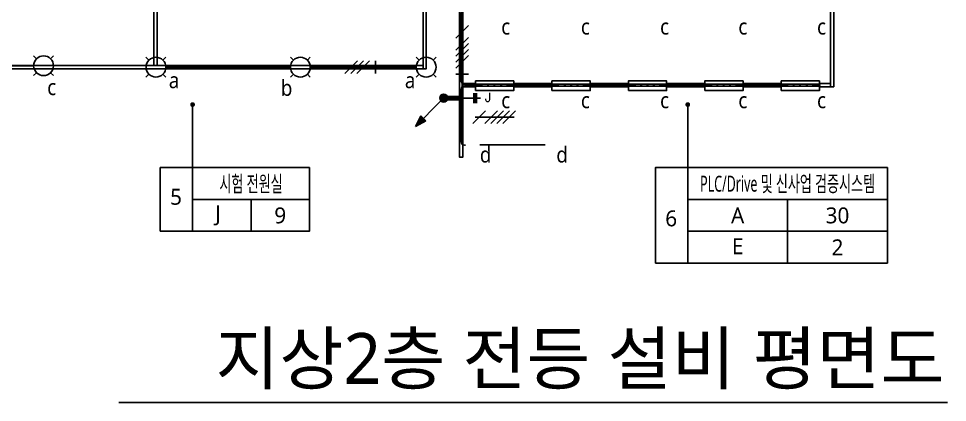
# Model space of a CAD drawing. Header units: millimetres. Extents: x -168200 to 504600, y -244718 to -125918.
# Drawn here: x 227347 to 256518, y -210718 to -198666 of the extents above; entities that cross this region are included whole.
import ezdxf
from ezdxf.enums import TextEntityAlignment as Align

# ---------------------------------------------------------------- set-up
doc = ezdxf.new("R2010")
doc.units = ezdxf.units.MM
doc.set_wipeout_variables(frame=1)
for name, color, linetype in [('elec-box', 6, 'Continuous'), ('RACEWAY-전등', 6, 'Continuous'), ('S', 4, 'Continuous'), ('SYM', 3, 'Continuous'), ('TEXT', 7, 'Continuous'), ('TIT', 2, 'Continuous'), ('레이스웨이', 3, 'Continuous')]:
    doc.layers.add(name, color=color, linetype=linetype)
doc.styles.add('$0$스타일1', font='malgun.ttf')
doc.styles.add('arch', font='malgun.ttf')
doc.styles.add('GHS', font='malgun.ttf')
doc.styles.add('ROMANS', font='romans.shx', dxfattribs={"height": 2.5})
doc.dimstyles.new('DIM-QD 1', dxfattribs={"dimtxt": 3, "dimasz": 1.5, "dimexe": 1, "dimexo": 0, "dimgap": 1, "dimtad": 1, "dimdec": 3, "dimdsep": 46, "dimlunit": 6, "dimtxsty": '$0$스타일1', "dimblk1": 'ARCHTICK', "dimblk2": 'ARCHTICK', "dimsah": 1, "dimcen": 0, "dimclrd": 256, "dimclre": 256, "dimclrt": 3, "dimazin": 2, "dimtfac": 1, "dimtdec": 3, "dimtix": 1, "dimtmove": 2, "dimatfit": 3, "dimldrblk": 'ARCHTICK', "dimfxl": 1, "dimtolj": 1, "dimtzin": 0, "dimarcsym": 0})

# ---------------------------------------------------------------- blocks, each defined once
blk = doc.blocks.new('_ARCHTICK')
at = {"color": 0, "linetype": 'ByBlock', "const_width": 0.15}
blk.add_lwpolyline([(-0.5, -0.5), (0.5, 0.5)], dxfattribs=at)
blk = doc.blocks.new('투광등')
at = {"layer": 'S'}
for p, q in [((297449, -300004, 660), (297571, -300125, 660)), ((298278, -300004), (298157, -300125)), ((297571, -300711), (297449, -300832)), ((298157, -300711, 660), (298278, -300832, 660))]:
    blk.add_line(p, q, dxfattribs=at)
blk.add_circle((297864, -300418), 414, dxfattribs=at)
blk = doc.blocks.new('E18')
blk.add_wipeout([(0, -1.5), (0.57, -1.39), (1.06, -1.06), (1.39, -0.57), (1.5, 0), (1.39, 0.57), (1.06, 1.06), (0.57, 1.39), (0, 1.5), (-0.57, 1.39), (-1.06, 1.06), (-1.39, 0.57), (-1.5, 0), (-1.39, -0.57), (-1.06, -1.06), (-0.57, -1.39)]).dxf.layer = 'SYM'
at = {"layer": 'SYM', "style": 'ROMANS'}
blk.add_text('J', height=1.65, dxfattribs=at).set_placement((-0.69, -0.67))
blk = doc.blocks.new('A$C07382CB1')
at = {"layer": 'SYM'}
blk.add_hatch(color=5, dxfattribs=at).paths.add_polyline_path([(393, 501), (447, 447), (501, 393), (624, 624)])
h = blk.add_hatch(color=5, dxfattribs=at)
edge = h.paths.add_edge_path()
edge.add_ellipse((0, 0), major_axis=(61.9, 61.9), ratio=1, start_angle=45, end_angle=225, ccw=False)
edge.add_ellipse((0, 0), major_axis=(61.9, 61.9), ratio=1, start_angle=225, end_angle=405, ccw=False)
for p, q in [((62, 62), (624, 624)), ((624, 624), (393, 501)), ((624, 624), (501, 393)), ((393, 501), (447, 447)), ((501, 393), (447, 447))]:
    blk.add_line(p, q, dxfattribs=at)
blk.add_circle((0, 0), 87.5, dxfattribs=at)
blk = doc.blocks.new('D8')
at = {"layer": 'SYM', "xscale": 0.00742857142770663, "yscale": 0.00742857142770663, "zscale": 0.00742857142770663}
blk.add_blockref('A$C07382CB1', (0, 0), dxfattribs=at)
blk = doc.blocks.new('E10')
blk.add_wipeout([(-63, 194), (-120, 165), (-165, 120), (-194, 63), (-204, 0), (-194, -63), (-165, -120), (-120, -165), (-63, -194), (0, -204), (63, -194), (120, -165), (165, -120), (194, -63), (204, 0), (194, 63), (165, 120), (120, 165), (63, 194), (0, 204)])
blk = doc.blocks.new('zw$29C1')
blk.add_wipeout([(600, 150), (600, -150), (-600, -150), (-600, 150)]).dxf.layer = 'SYM'
at = {"layer": 'SYM'}
blk.add_lwpolyline([(600, 150), (600, -150), (-600, -150), (-600, 150)], close=True, dxfattribs=at)
blk = doc.blocks.new('레이스 웨이 등기구')
at = {"layer": 'S'}
for points in [[(113454, -190211), (113454, -190141), (114654, -190141), (114654, -190211), (113454, -190211)], [(113454, -190176), (113654, -190176)], [(114654, -190176), (114454, -190176)]]:
    blk.add_lwpolyline(points, dxfattribs=at)
blk = doc.blocks.new('A$Ccecb5d5e')
at = {"layer": '레이스웨이', "rotation": 180}
blk.add_blockref('zw$29C1', (-600, -150), dxfattribs=at)
at = {"layer": '레이스웨이'}
for centre in [(-1200, -130), (-1000, -130), (-800, -130), (-600, -130), (-400, -130), (-200, -130), (0, -130)]:
    blk.add_circle(centre, 15, dxfattribs=at)
blk.add_blockref('레이스 웨이 등기구', (-114654, 190046), dxfattribs=at)

msp = doc.modelspace()

# ---------------------------------------------------------------- linework, layer by layer
at = {"layer": 'RACEWAY-전등'}
for points in [[(240149.9, -187117.9), (240149.9, -200240.6), (240049.9, -200240.6), (240049.9, -187117.9)], [(252945.6, -187117.9), (252945.6, -200805.4), (252845.6, -200805.4), (252845.6, -187117.9)], [(231699.6, -189259.1), (231699.6, -200136.2), (231599.6, -200136.2), (231599.6, -189259.1)], [(240049.9, -200240.6), (222724.4, -200240.6), (222724.4, -200140.6), (240049.9, -200140.6)], [(241181.1, -201212.5), (240650, -201212.5), (240650, -201112.5), (241181.1, -201112.5)]]:
    msp.add_lwpolyline(points, close=True, dxfattribs=at)
at = {"layer": 'S'}
for points in [[(240153.4, -195763.8), (240148, -199878.8)], [(231972.4, -200190.6), (235886.2, -200190.6)], [(236509.8, -200190.6), (239836.1, -200190.6)], [(251298.4, -200755.4), (250098.4, -200755.4)], [(251398.4, -200755.4), (251313.4, -200755.4)]]:
    msp.add_lwpolyline(points, dxfattribs=at)
for points in [[(241698.4, -198401.1), (241348.4, -198400.9, 0.4142136), (241248.4, -198500.9), (241248.4, -200627.9, 0.4142136), (241348.4, -200727.9), (241698.4, -200728)], [(222996.8, -200534.8), (222996.8, -200246.4, -0.4142136), (223096.8, -200146.4), (227819.8, -200146.4)]]:
    msp.add_lwpolyline(points, format="xyb", dxfattribs=at)
for centre in [(243098.3, -200755.4), (243298.3, -200755.4), (243498.3, -200755.4), (243698.3, -200755.4), (243898.3, -200755.4), (245498.3, -200755.4), (245698.3, -200755.4), (245898.3, -200755.4), (246098.3, -200755.4), (246298.3, -200755.4), (247898.3, -200755.4), (248098.3, -200755.4), (248298.3, -200755.4), (248498.3, -200755.4), (248698.3, -200755.4), (250298.3, -200755.4), (250498.3, -200755.4), (250698.3, -200755.4), (250898.3, -200755.4), (251098.3, -200755.4)]:
    msp.add_circle(centre, 15, dxfattribs=at)
at = {"layer": 'SYM', "color": 6}
msp.add_line((242913.8, -201764.1), (241684.4, -201764.1), dxfattribs=at)
at = {"layer": 'TIT', "color": 6}
for p, q in [((241079.4, -199281.2), (241479.4, -198881.2)), ((241079.4, -199658.3), (241479.4, -199258.3)), ((241079.4, -199846.9), (241479.4, -199446.9)), ((241079.4, -200035.5), (241479.4, -199635.5)), ((237995.8, -199990.6), (237595.8, -200390.6)), ((238184.4, -199990.6), (237784.4, -200390.6)), ((238373, -199990.6), (237973, -200390.6)), ((238561.5, -199990.6), (238561.5, -200390.6)), ((241079.4, -200224), (241479.4, -199824)), ((241079.4, -200412.6), (241479.4, -200412.6)), ((242953.1, -201564.1), (242553.1, -201964.1))]:
    msp.add_line(p, q, dxfattribs=at)
at = {"layer": 'TIT'}
msp.add_line((230495.1, -210717.7), (256518, -210717.7), dxfattribs=at)

# ---------------------------------------------------------------- block references
at = {"layer": 'S', "xscale": 192.3077051587188, "yscale": 192.3077051587188, "zscale": 192.3077051587188, "rotation": 179.9999999999999}
msp.add_blockref('D8', (240700, -201162.4), dxfattribs=at)
at = {"layer": 'SYM'}
for name, p, xscale, yscale, zscale in [('투광등', (4015.5, 25891.5), 0.7524114055889802, 0.7524114055889802, 0.7524114055889802), ('투광등', (7544.6, 25847.3), 0.7524114055889802, 0.7524114055889802, 0.7524114055889802), ('투광등', (12082, 25847.3), 0.7524114055889802, 0.7524114055889802, 0.7524114055889802), ('투광등', (16031.9, 25847.3), 0.7524114055889802, 0.7524114055889802, 0.7524114055889802), ('E18', (242112.5, -201162.4), 171.4285714273867, 171.4285714273867, 171.4285714273867)]:
    msp.add_blockref(name, p, dxfattribs=dict(at, xscale=xscale, yscale=yscale, zscale=zscale))
at = {"layer": 'SYM', "xscale": 1.102040816326531, "yscale": 1.102040816326531, "zscale": 1.102040816326531, "rotation": 270}
for p in [(241606.9, -202638.6), (244106.9, -202638.6)]:
    msp.add_blockref('E10', p, dxfattribs=at)

# ---------------------------------------------------------------- texts
at = {"layer": 'elec-box', "color": 3, "style": 'GHS'}
for s, p in [('5', (232292, -204264.8)), ('6', (247842.9, -204939.5))]:
    msp.add_text(s, height=500, dxfattribs=at).set_placement(p, align=Align.MIDDLE)
at = {"layer": 'TEXT', "style": 'arch', "width": 0.9}
for s, p in [('c', (242647.3, -198920.6)), ('c', (245148.4, -198920.6)), ('c', (247635.1, -198920.6)), ('c', (250092.9, -198920.6)), ('c', (252565.1, -198920.6)), ('c', (228388.1, -200822.5)), ('a', (232229.7, -200605.4)), ('b', (235765.4, -200829.6)), ('a', (239642.4, -200605.4)), ('c', (242647.3, -201233.1)), ('c', (245148.4, -201233.1)), ('c', (247635.1, -201233.1)), ('c', (250092.9, -201233.1)), ('c', (252565.1, -201233.1))]:
    msp.add_text(s, height=500, dxfattribs=at).set_placement(p, align=Align.MIDDLE)
at = {"layer": 'TIT', "style": 'GHS'}
msp.add_text('지상2층 전등 설비 평면도', height=1600, dxfattribs=at).set_placement((256426.2, -209338), align=Align.MIDDLE_RIGHT)

# ---------------------------------------------------------------- leaders
at = {"layer": 'elec-box'}
for points in [[(232812, -201367), (232812, -203312.3), (232812, -203344.8)], [(248362.9, -201367), (248362.9, -203312.3), (248362.9, -203344.8)]]:
    msp.add_leader(points, dimstyle='DIM-QD 1', override={"dimscale": 100, "dimasz": 1.5, "dimtad": 0, "dimclrd": 6, "dimldrblk": 'DOT'}, dxfattribs=at)

# ---------------------------------------------------------------- next in the draw order: linework, layer by layer
at = {"layer": 'RACEWAY-전등'}
for points in [[(241298.4, -190171.5), (241298.4, -203019.9), (241198.4, -203019.9), (241198.4, -190171.5)], [(252845.6, -200805.4), (241279.4, -200805.4), (241279.4, -200705.4), (252845.6, -200705.4)]]:
    msp.add_lwpolyline(points, close=True, dxfattribs=at)
at = {"layer": 'S'}
for p, q in [((241855.4, -201162.4), (240784.7, -201162.4)), ((241831, -202633.1), (243882.7, -202633.1))]:
    msp.add_line(p, q, dxfattribs=at)
msp.add_lwpolyline([(241381.9, -202638.6), (241348.4, -202638.6, -0.4142136), (241248.4, -202538.6), (241248.4, -200882.6, -0.4142136), (241348.4, -200782.6), (241698.4, -200782.7)], format="xyb", dxfattribs=at)
at = {"layer": 'SYM', "color": 6}
msp.add_lwpolyline([(241684.4, -200999, 130.7, 130.7, 0), (241684.4, -201325.7, 0, 0, 0), (241684.4, -201764.1, 0, 0, 0)], format="xyseb", dxfattribs=at)
at = {"layer": 'TIT', "color": 6}
for p, q in [((242010.2, -201564.1), (241610.2, -201964.1)), ((242387.4, -201564.1), (241987.4, -201964.1)), ((242575.9, -201564.1), (242175.9, -201964.1)), ((242764.5, -201564.1), (242364.5, -201964.1))]:
    msp.add_line(p, q, dxfattribs=at)

# ---------------------------------------------------------------- next in the draw order: texts
at = {"layer": 'TEXT', "style": 'arch', "width": 0.9}
for p in [(242014.8, -202923.3), (244417, -202923.3)]:
    msp.add_text('d', height=500, dxfattribs=at).set_placement(p, align=Align.MIDDLE)

# ---------------------------------------------------------------- next in the draw order: wipeouts: each hides what was drawn before it
at = {"color": 6}
for points in [[(232812, -203344.8), (236482.2, -203344.8), (236482.2, -204344.8), (232812, -204344.8)], [(248362.9, -203344.8), (254633.1, -203344.8), (254633.1, -204344.8), (248362.9, -204344.8)]]:
    msp.add_wipeout(points, dxfattribs=at).dxf.layer = 'elec-box'

# ---------------------------------------------------------------- next in the draw order: linework, layer by layer
at = {"layer": 'elec-box', "color": 6}
for points in [[(232812, -204344.8), (236482.2, -204344.8), (236482.2, -203344.8), (232812, -203344.8)], [(248362.9, -204344.8), (254633.1, -204344.8), (254633.1, -203344.8), (248362.9, -203344.8)]]:
    msp.add_lwpolyline(points, close=True, dxfattribs=at)

# ---------------------------------------------------------------- next in the draw order: block references
for p in [(242898.3, -200625.4), (245298.3, -200625.4), (247698.3, -200625.4), (250098.3, -200625.4), (252498.3, -200625.4)]:
    msp.add_blockref('A$Ccecb5d5e', p)

# ---------------------------------------------------------------- next in the draw order: texts
at = {"layer": 'elec-box', "color": 3, "style": 'GHS', "width": 0.6}
for s, p in [('시험 전원실', (234647.1, -203844.8)), ('PLC/Drive 및 신사업 검증시스템', (251498, -203844.8))]:
    msp.add_text(s, height=500, dxfattribs=at).set_placement(p, align=Align.MIDDLE)

# ---------------------------------------------------------------- next in the draw order: linework, layer by layer
at = {"layer": 'S'}
for points in [[(244098.4, -200755.4), (242898.4, -200755.4)], [(246498.4, -200755.4), (245298.4, -200755.4)], [(248898.4, -200755.4), (247698.4, -200755.4)]]:
    msp.add_lwpolyline(points, dxfattribs=at)

# ---------------------------------------------------------------- next in the draw order: wipeouts: each hides what was drawn before it
at = {"color": 6}
for points in [[(232812, -204344.8), (234647.1, -204344.8), (234647.1, -205344.8), (232812, -205344.8)], [(248362.9, -204344.8), (251498, -204344.8), (251498, -205344.8), (248362.9, -205344.8)]]:
    msp.add_wipeout(points, dxfattribs=at).dxf.layer = 'elec-box'

# ---------------------------------------------------------------- next in the draw order: linework, layer by layer
at = {"layer": 'elec-box', "color": 6}
for points in [[(231796.9, -205344.8), (232812, -205344.8), (232812, -203344.8), (231796.9, -203344.8)], [(232812, -205344.8), (234647.1, -205344.8), (234647.1, -204344.8), (232812, -204344.8)], [(248362.9, -205344.8), (251498, -205344.8), (251498, -204344.8), (248362.9, -204344.8)]]:
    msp.add_lwpolyline(points, close=True, dxfattribs=at)

# ---------------------------------------------------------------- next in the draw order: texts
at = {"layer": 'elec-box', "color": 3, "style": 'GHS'}
for s, p in [('J', (233612.6, -204844.8)), ('A', (249930.5, -204844.8))]:
    msp.add_text(s, height=500, dxfattribs=at).set_placement(p, align=Align.MIDDLE)

# ---------------------------------------------------------------- next in the draw order: wipeouts: each hides what was drawn before it
at = {"color": 6}
for points in [[(234647.1, -204344.8), (236482.2, -204344.8), (236482.2, -205344.8), (234647.1, -205344.8)], [(251498, -204344.8), (254633.1, -204344.8), (254633.1, -205344.8), (251498, -205344.8)]]:
    msp.add_wipeout(points, dxfattribs=at).dxf.layer = 'elec-box'

# ---------------------------------------------------------------- next in the draw order: linework, layer by layer
at = {"layer": 'elec-box', "color": 6}
for points in [[(234647.1, -205344.8), (236482.2, -205344.8), (236482.2, -204344.8), (234647.1, -204344.8)], [(251498, -205344.8), (254633.1, -205344.8), (254633.1, -204344.8), (251498, -204344.8)]]:
    msp.add_lwpolyline(points, close=True, dxfattribs=at)

# ---------------------------------------------------------------- next in the draw order: texts
at = {"layer": 'elec-box', "color": 3, "style": 'GHS'}
for s, p in [('9', (235564.6, -204844.8)), ('30', (253065.5, -204844.8))]:
    msp.add_text(s, height=500, dxfattribs=at).set_placement(p, align=Align.MIDDLE)

# ---------------------------------------------------------------- next in the draw order: wipeouts: each hides what was drawn before it
at = {"color": 6}
msp.add_wipeout([(248362.9, -205344.8), (251498, -205344.8), (251498, -206344.8), (248362.9, -206344.8)], dxfattribs=at).dxf.layer = 'elec-box'

# ---------------------------------------------------------------- next in the draw order: linework, layer by layer
at = {"layer": 'elec-box', "color": 6}
for points in [[(247347.8, -206344.8), (248362.9, -206344.8), (248362.9, -203344.8), (247347.8, -203344.8)], [(248362.9, -206344.8), (251498, -206344.8), (251498, -205344.8), (248362.9, -205344.8)]]:
    msp.add_lwpolyline(points, close=True, dxfattribs=at)

# ---------------------------------------------------------------- next in the draw order: texts
at = {"layer": 'elec-box', "color": 3, "style": 'GHS'}
msp.add_text('E', height=500, dxfattribs=at).set_placement((249930.5, -205813.4), align=Align.MIDDLE)

# ---------------------------------------------------------------- next in the draw order: wipeouts: each hides what was drawn before it
at = {"color": 6}
msp.add_wipeout([(251498, -205344.8), (254633.1, -205344.8), (254633.1, -206344.8), (251498, -206344.8)], dxfattribs=at).dxf.layer = 'elec-box'

# ---------------------------------------------------------------- next in the draw order: linework, layer by layer
at = {"layer": 'elec-box', "color": 6}
msp.add_lwpolyline([(251498, -206344.8), (254633.1, -206344.8), (254633.1, -205344.8), (251498, -205344.8)], close=True, dxfattribs=at)

# ---------------------------------------------------------------- next in the draw order: texts
at = {"layer": 'elec-box', "color": 3, "style": 'GHS'}
msp.add_text('2', height=500, dxfattribs=at).set_placement((253065.5, -205844.8), align=Align.MIDDLE)

doc.saveas('drawing.dxf')
